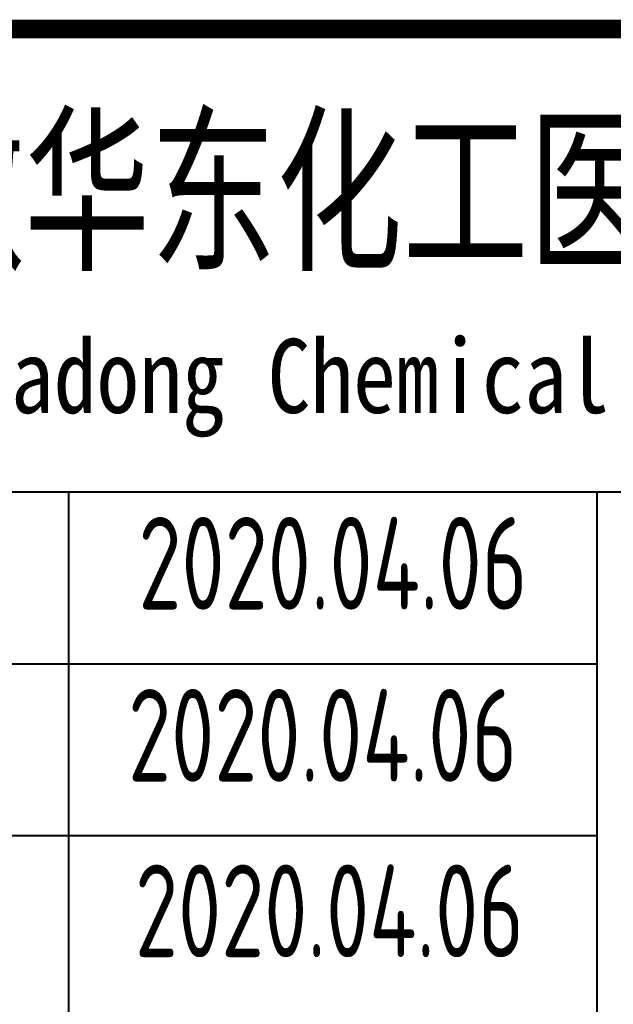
# Model space of a CAD drawing. Extents: x 5188914 to 7068445, y -542675 to 2032183.
# Drawn here: x 5237621 to 5239868, y -402085 to -398363 of the extents above; entities that cross this region are included whole.
import ezdxf
from ezdxf.enums import TextEntityAlignment as Align

# ---------------------------------------------------------------- set-up
doc = ezdxf.new("R2010")
doc.units = 0
doc.header["$LTSCALE"] = 1000
doc.header["$MEASUREMENT"] = 0
doc.layers.get('0').update_dxf_attribs({"linetype": 'CONTINUOUS'})
doc.styles.add('sceie', font='SCEIE', dxfattribs={"width": 0.75, "bigfont": 'SCEIC'})
doc.styles.add('宋体', font='', dxfattribs={"width": 0.7})
doc.styles.get('宋体').set_extended_font_data('SimSun')

msp = doc.modelspace()

# ---------------------------------------------------------------- linework, layer by layer
for p, q in [((5234307.2, -400147.6), (5245307.2, -400147.6)), ((5237807.2, -403397.6), (5237807.2, -400147.6)), ((5237807.2, -403397.6), (5237807.2, -400147.6)), ((5239807.2, -403397.6), (5239807.2, -400147.6)), ((5239807.2, -403397.6), (5239807.2, -400147.6)), ((5234307.2, -400797.6), (5239807.2, -400797.6)), ((5234307.2, -401447.6), (5239807.2, -401447.6))]:
    msp.add_line(p, q)
at = {"const_width": 70}
msp.add_lwpolyline([(5252307.2, -398397.6), (5234307.2, -398397.6)], dxfattribs=at)

# ---------------------------------------------------------------- texts
at = {"style": '宋体'}
for s, height, width, p in [('安徽华东化工医药工程有限责任公司', 500, 0.7, (5240502.1, -398997.6)), ('Anhui Huadong Chemical & Medical Engineering Co.,Ltd', 280, 0.85, (5240502.1, -399747.6))]:
    msp.add_text(s, height=height, dxfattribs=dict(at, width=width)).set_placement(p, align=Align.MIDDLE)
at = {"style": 'sceie', "width": 0.8}
for p in [(5238806.6, -400417.3), (5238767.5, -401067.9), (5238793.5, -401731.6)]:
    msp.add_attdef('2020.04.06', text='200320-02-040', height=350, dxfattribs=at).set_placement(p, align=Align.MIDDLE)

doc.saveas('drawing.dxf')
